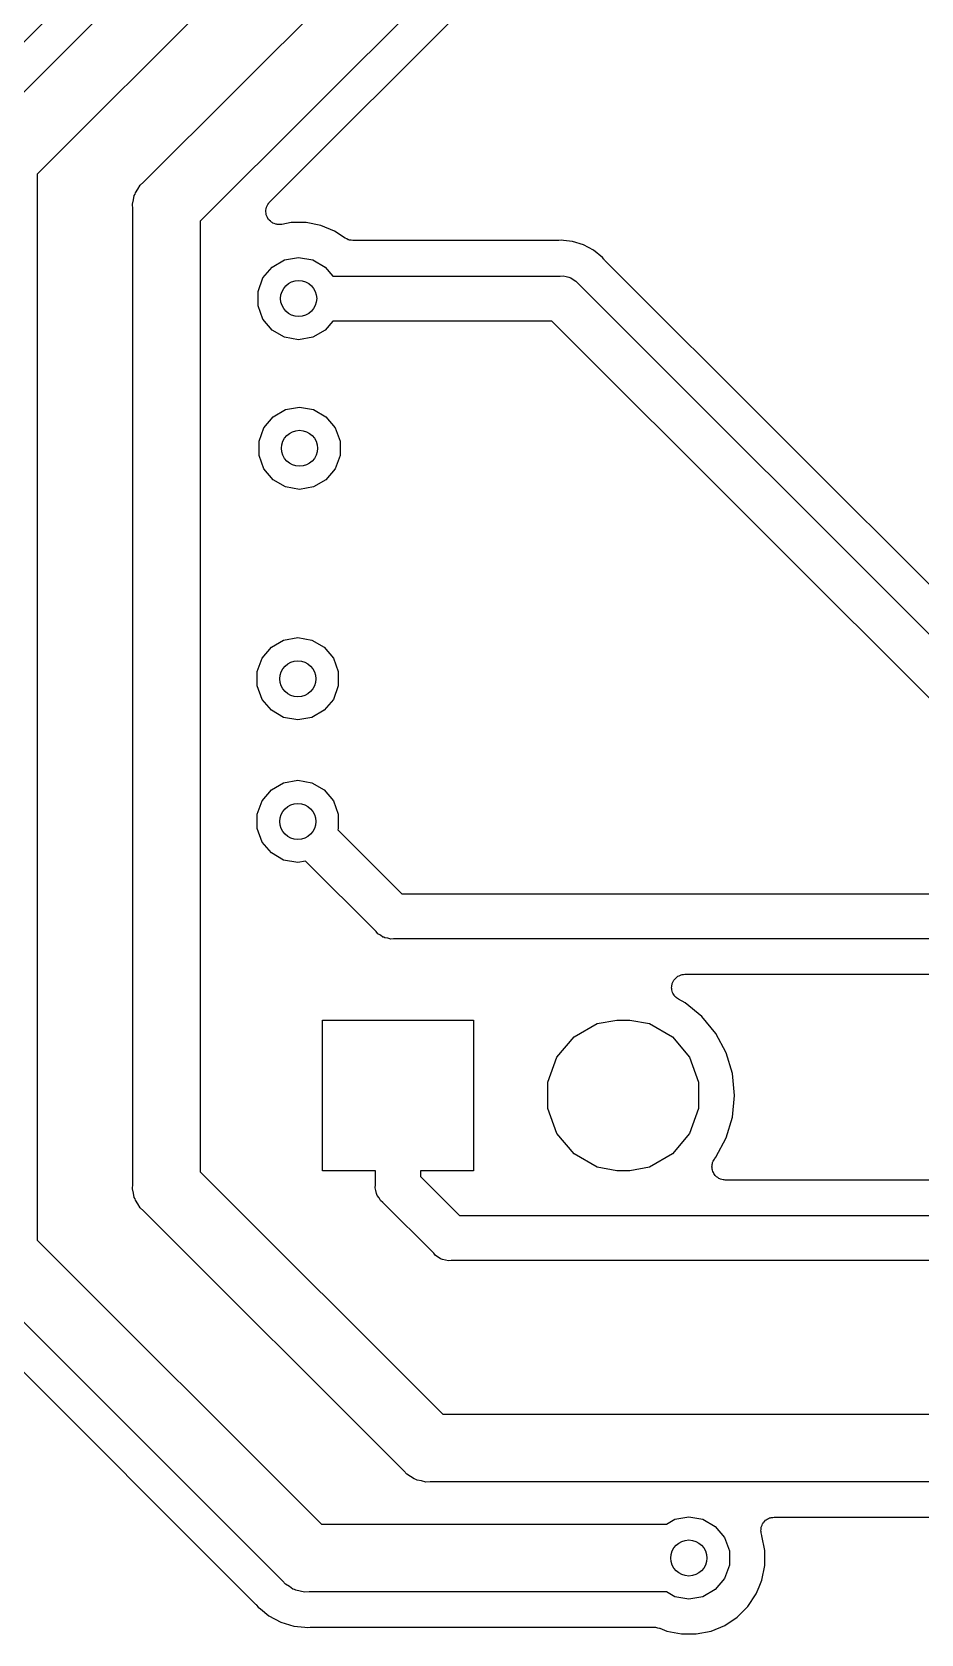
# Model space of a CAD drawing. Extents: x 91.4 to 190.2, y -113.9 to -59.9.
# Drawn here: x 111.69 to 121.72, y -100.42 to -82.34 of the extents above; entities that cross this region are included whole.
import ezdxf

# ---------------------------------------------------------------- set-up
doc = ezdxf.new("R2010")
doc.units = 0
doc.header["$MEASUREMENT"] = 0
doc.layers.add('BLACK', color=7, linetype='CONTINUOUS')

msp = doc.modelspace()

# ---------------------------------------------------------------- linework, layer by layer
at = {"layer": 'BLACK', "linetype": 'CONTINUOUS'}
for p, q in [((113.875, -80.1804), (110.85, -83.2054)), ((111.112, -83.5088), (114.319, -80.3022)), ((114.958, -80.7412), (111.751, -83.9478)), ((112.952, -84.0388), (116.359, -80.6322)), ((116.998, -81.0712), (113.591, -84.4778)), ((114.374, -84.2608), (117.26, -81.3746)), ((111.751, -83.9478), (111.751, -95.9722)), ((112.914, -84.0713), (112.952, -84.0388)), ((112.838, -84.2374), (112.846, -84.1877)), ((112.846, -84.1877), (112.855, -84.1729)), ((112.855, -84.1729), (112.859, -84.1565)), ((112.859, -84.1565), (112.888, -84.1151)), ((112.888, -84.1151), (112.914, -84.0713)), ((112.825, -84.2863), (112.838, -84.2374)), ((112.829, -84.3366), (112.825, -84.2863)), ((112.829, -95.3434), (112.829, -84.3366)), ((114.33, -84.3538), (114.335, -84.3364)), ((114.331, -84.362), (114.33, -84.3538)), ((114.33, -84.3702), (114.331, -84.362)), ((114.333, -84.3878), (114.33, -84.3702)), ((114.335, -84.4057), (114.333, -84.3878)), ((114.335, -84.3364), (114.338, -84.3187)), ((114.338, -84.3187), (114.342, -84.3114)), ((114.342, -84.3114), (114.344, -84.3035)), ((114.344, -84.3035), (114.354, -84.2888)), ((114.354, -84.2888), (114.363, -84.273)), ((114.363, -84.273), (114.369, -84.2676)), ((114.369, -84.2676), (114.374, -84.2608)), ((113.591, -84.4778), (113.591, -95.2022)), ((114.338, -84.4132), (114.335, -84.4057)), ((114.34, -84.4212), (114.338, -84.4132)), ((114.349, -84.4366), (114.34, -84.4212)), ((114.357, -84.4529), (114.349, -84.4366)), ((114.363, -84.4587), (114.357, -84.4529)), ((114.367, -84.4658), (114.363, -84.4587)), ((114.381, -84.477), (114.367, -84.4658)), ((114.394, -84.4898), (114.381, -84.477)), ((114.401, -84.4932), (114.394, -84.4898)), ((114.408, -84.4984), (114.401, -84.4932)), ((114.425, -84.5042), (114.408, -84.4984)), ((114.441, -84.5118), (114.425, -84.5042)), ((114.449, -84.5125), (114.441, -84.5118)), ((114.457, -84.5151), (114.449, -84.5125)), ((114.475, -84.5147), (114.457, -84.5151)), ((114.493, -84.5163), (114.475, -84.5147)), ((114.501, -84.5142), (114.493, -84.5163)), ((114.509, -84.514), (114.501, -84.5142)), ((114.616, -84.4928), (114.509, -84.514)), ((114.784, -84.4928), (114.616, -84.4928)), ((114.95, -84.5257), (114.784, -84.4928)), ((115.106, -84.5904), (114.95, -84.5257)), ((115.226, -84.6707), (115.106, -84.5904)), ((115.243, -84.678), (115.226, -84.6707)), ((115.258, -84.687), (115.243, -84.678)), ((115.266, -84.6884), (115.258, -84.687)), ((115.274, -84.6917), (115.266, -84.6884)), ((115.292, -84.6929), (115.274, -84.6917)), ((115.31, -84.696), (115.292, -84.6929)), ((117.621, -84.696), (115.31, -84.696)), ((117.628, -84.6947), (117.621, -84.696)), ((117.635, -84.6953), (117.628, -84.6947)), ((117.66, -84.6928), (117.635, -84.6953)), ((117.685, -84.6953), (117.66, -84.6928)), ((117.788, -84.7055), (117.685, -84.6953)), ((117.685, -84.6953), (117.685, -84.6953)), ((117.685, -84.6953), (117.685, -84.6953)), ((117.911, -84.7429), (117.788, -84.7055)), ((118.025, -84.8036), (117.911, -84.7429)), ((114.402, -84.9944), (114.541, -84.9137)), ((114.541, -84.9137), (114.7, -84.8857)), ((114.7, -84.8857), (114.859, -84.9137)), ((114.859, -84.9137), (114.998, -84.9944)), ((118.125, -84.8853), (118.025, -84.8036)), ((118.14, -84.9046), (118.125, -84.8853)), ((118.146, -84.9094), (118.14, -84.9046)), ((118.15, -84.9155), (118.146, -84.9094)), ((123.857, -90.6221), (118.15, -84.9155)), ((114.243, -85.2694), (114.298, -85.1179)), ((114.298, -85.1179), (114.402, -84.9944)), ((114.998, -84.9944), (115.084, -85.096)), ((115.084, -85.096), (117.649, -85.096)), ((117.649, -85.096), (117.682, -85.0931)), ((117.682, -85.0931), (117.715, -85.1018)), ((117.715, -85.1018), (117.748, -85.1076)), ((117.748, -85.1076), (117.758, -85.1133)), ((117.758, -85.1133), (117.769, -85.1162)), ((117.769, -85.1162), (117.797, -85.1356)), ((114.243, -85.4306), (114.243, -85.2694)), ((117.797, -85.1356), (117.826, -85.1524)), ((117.826, -85.1524), (117.847, -85.1782)), ((117.847, -85.1782), (123.735, -91.066)), ((114.298, -85.5821), (114.243, -85.4306)), ((114.402, -85.7056), (114.298, -85.5821)), ((115.084, -85.604), (114.998, -85.7056)), ((117.555, -85.604), (115.084, -85.604)), ((123.443, -91.4918), (117.555, -85.604)), ((114.541, -85.7863), (114.402, -85.7056)), ((114.7, -85.8143), (114.541, -85.7863)), ((114.859, -85.7863), (114.7, -85.8143)), ((114.998, -85.7056), (114.859, -85.7863)), ((114.308, -86.8079), (114.412, -86.6844)), ((114.412, -86.6844), (114.551, -86.6037)), ((114.551, -86.6037), (114.71, -86.5757)), ((114.71, -86.5757), (114.869, -86.6037)), ((114.869, -86.6037), (115.008, -86.6844)), ((115.008, -86.6844), (115.112, -86.8079)), ((114.253, -86.9594), (114.308, -86.8079)), ((115.112, -86.8079), (115.167, -86.9594)), ((114.253, -87.1206), (114.253, -86.9594)), ((115.167, -86.9594), (115.167, -87.1206)), ((114.308, -87.2721), (114.253, -87.1206)), ((114.412, -87.3956), (114.308, -87.2721)), ((115.112, -87.2721), (115.008, -87.3956)), ((115.167, -87.1206), (115.112, -87.2721)), ((114.551, -87.4763), (114.412, -87.3956)), ((114.71, -87.5043), (114.551, -87.4763)), ((114.869, -87.4763), (114.71, -87.5043)), ((115.008, -87.3956), (114.869, -87.4763)), ((114.392, -89.2844), (114.531, -89.2037)), ((114.531, -89.2037), (114.69, -89.1757)), ((114.69, -89.1757), (114.849, -89.2037)), ((114.849, -89.2037), (114.988, -89.2844)), ((114.233, -89.5594), (114.288, -89.4079)), ((114.288, -89.4079), (114.392, -89.2844)), ((114.988, -89.2844), (115.092, -89.4079)), ((115.092, -89.4079), (115.147, -89.5594)), ((114.233, -89.7206), (114.233, -89.5594)), ((115.147, -89.5594), (115.147, -89.7206)), ((114.288, -89.8721), (114.233, -89.7206)), ((115.147, -89.7206), (115.092, -89.8721)), ((114.392, -89.9956), (114.288, -89.8721)), ((114.531, -90.0763), (114.392, -89.9956)), ((114.988, -89.9956), (114.849, -90.0763)), ((115.092, -89.8721), (114.988, -89.9956)), ((114.69, -90.1043), (114.531, -90.0763)), ((114.849, -90.0763), (114.69, -90.1043)), ((114.288, -91.0179), (114.392, -90.8944)), ((114.392, -90.8944), (114.531, -90.8137)), ((114.531, -90.8137), (114.69, -90.7857)), ((114.69, -90.7857), (114.849, -90.8137)), ((114.849, -90.8137), (114.988, -90.8944)), ((114.988, -90.8944), (115.092, -91.0179)), ((114.233, -91.1694), (114.288, -91.0179)), ((115.092, -91.0179), (115.147, -91.1694)), ((114.233, -91.3306), (114.233, -91.1694)), ((115.147, -91.1694), (115.147, -91.3306)), ((114.288, -91.4821), (114.233, -91.3306)), ((115.147, -91.3306), (115.143, -91.3434)), ((115.143, -91.3434), (115.865, -92.066)), ((114.392, -91.6056), (114.288, -91.4821)), ((114.531, -91.6863), (114.392, -91.6056)), ((114.69, -91.7143), (114.531, -91.6863)), ((114.779, -91.6985), (114.69, -91.7143)), ((115.573, -92.4918), (114.779, -91.6985)), ((115.865, -92.066), (132.385, -92.066)), ((115.594, -92.5176), (115.573, -92.4918)), ((115.623, -92.5344), (115.594, -92.5176)), ((115.651, -92.5538), (115.623, -92.5344)), ((115.662, -92.5567), (115.651, -92.5538)), ((115.672, -92.5624), (115.662, -92.5567)), ((115.705, -92.5682), (115.672, -92.5624)), ((115.738, -92.5769), (115.705, -92.5682)), ((115.771, -92.574), (115.738, -92.5769)), ((132.479, -92.574), (115.771, -92.574)), ((118.911, -93.0879), (118.912, -93.0773)), ((118.912, -93.0773), (118.92, -93.0636)), ((118.92, -93.0636), (118.925, -93.049)), ((118.925, -93.049), (118.932, -93.0408)), ((118.932, -93.0408), (118.937, -93.0314)), ((118.937, -93.0314), (118.949, -93.021)), ((118.949, -93.021), (118.959, -93.0091)), ((118.959, -93.0091), (118.968, -93.0037)), ((118.968, -93.0037), (118.976, -92.9966)), ((118.976, -92.9966), (118.99, -92.9908)), ((118.99, -92.9908), (119.004, -92.983)), ((119.004, -92.983), (119.014, -92.9812)), ((119.014, -92.9812), (119.024, -92.9772)), ((119.024, -92.9772), (119.04, -92.9767)), ((119.04, -92.9767), (119.055, -92.974)), ((119.055, -92.974), (122.745, -92.974)), ((118.905, -93.1289), (118.907, -93.1135)), ((118.907, -93.1394), (118.905, -93.1289)), ((118.907, -93.098), (118.911, -93.0879)), ((118.907, -93.1135), (118.907, -93.098)), ((118.907, -93.15), (118.907, -93.1394)), ((118.913, -93.1647), (118.907, -93.15)), ((118.916, -93.1799), (118.913, -93.1647)), ((118.921, -93.189), (118.916, -93.1799)), ((118.925, -93.199), (118.921, -93.189)), ((118.935, -93.2109), (118.925, -93.199)), ((118.943, -93.2241), (118.935, -93.2109)), ((118.952, -93.2307), (118.943, -93.2241)), ((118.959, -93.2389), (118.952, -93.2307)), ((118.972, -93.2467), (118.959, -93.2389)), ((118.984, -93.2563), (118.972, -93.2467)), ((119.058, -93.2956), (118.984, -93.2563)), ((119.248, -93.4518), (119.058, -93.2956)), ((114.97, -95.19), (114.97, -93.49)), ((114.97, -93.49), (116.67, -93.49)), ((116.67, -93.49), (116.67, -95.19)), ((117.805, -93.6788), (118.065, -93.5289)), ((118.065, -93.5289), (118.286, -93.49)), ((118.286, -93.49), (118.434, -93.49)), ((118.434, -93.49), (118.655, -93.5289)), ((118.655, -93.5289), (118.915, -93.6788)), ((119.404, -93.6422), (119.248, -93.4518)), ((117.613, -93.9084), (117.805, -93.6788)), ((118.915, -93.6788), (119.107, -93.9084)), ((119.52, -93.8593), (119.404, -93.6422)), ((117.51, -94.1901), (117.613, -93.9084)), ((119.107, -93.9084), (119.21, -94.1901)), ((119.592, -94.095), (119.52, -93.8593)), ((119.616, -94.34), (119.592, -94.095)), ((117.51, -94.4899), (117.51, -94.1901)), ((119.21, -94.1901), (119.21, -94.4899)), ((119.592, -94.585), (119.616, -94.34)), ((117.613, -94.7716), (117.51, -94.4899)), ((119.21, -94.4899), (119.107, -94.7716)), ((119.52, -94.8207), (119.592, -94.585)), ((117.805, -95.0012), (117.613, -94.7716)), ((119.107, -94.7716), (118.915, -95.0012)), ((119.404, -95.0378), (119.52, -94.8207)), ((118.065, -95.1511), (117.805, -95.0012)), ((118.915, -95.0012), (118.655, -95.1511)), ((119.38, -95.071), (119.388, -95.0616)), ((119.388, -95.0616), (119.394, -95.0508)), ((119.394, -95.0508), (119.404, -95.0378)), ((113.591, -95.2022), (116.326, -97.9368)), ((115.566, -95.19), (114.97, -95.19)), ((115.566, -95.3489), (115.566, -95.19)), ((116.67, -95.19), (116.074, -95.19)), ((116.074, -95.19), (116.074, -95.2548)), ((118.286, -95.19), (118.065, -95.1511)), ((118.434, -95.19), (118.286, -95.19)), ((118.655, -95.1511), (118.434, -95.19)), ((119.36, -95.1476), (119.362, -95.1339)), ((119.362, -95.1597), (119.36, -95.1476)), ((119.362, -95.12), (119.366, -95.1084)), ((119.362, -95.1339), (119.362, -95.12)), ((119.362, -95.172), (119.362, -95.1597)), ((119.367, -95.1851), (119.362, -95.172)), ((119.366, -95.1084), (119.368, -95.0962)), ((119.369, -95.1988), (119.367, -95.1851)), ((119.368, -95.0962), (119.375, -95.0841)), ((119.376, -95.2094), (119.369, -95.1988)), ((119.375, -95.0841), (119.38, -95.071)), ((119.38, -95.221), (119.376, -95.2094)), ((119.389, -95.2317), (119.38, -95.221)), ((119.396, -95.2437), (119.389, -95.2317)), ((119.405, -95.2515), (119.396, -95.2437)), ((112.825, -95.3937), (112.829, -95.3434)), ((112.838, -95.4425), (112.825, -95.3937)), ((115.563, -95.3825), (115.566, -95.3489)), ((115.572, -95.415), (115.563, -95.3825)), ((115.578, -95.4482), (115.572, -95.415)), ((116.074, -95.2548), (116.515, -95.696)), ((119.413, -95.2609), (119.405, -95.2515)), ((119.425, -95.2679), (119.413, -95.2609)), ((119.436, -95.2767), (119.425, -95.2679)), ((119.448, -95.2808), (119.436, -95.2767)), ((119.458, -95.287), (119.448, -95.2808)), ((119.472, -95.2894), (119.458, -95.287)), ((119.485, -95.294), (119.472, -95.2894)), ((119.498, -95.2939), (119.485, -95.294)), ((119.51, -95.296), (119.498, -95.2939)), ((122.29, -95.296), (119.51, -95.296)), ((112.846, -95.4923), (112.838, -95.4425)), ((112.855, -95.5071), (112.846, -95.4923)), ((112.859, -95.5235), (112.855, -95.5071)), ((112.888, -95.5649), (112.859, -95.5235)), ((112.914, -95.6087), (112.888, -95.5649)), ((112.952, -95.6412), (112.914, -95.6087)), ((115.583, -95.458), (115.578, -95.4482)), ((115.586, -95.469), (115.583, -95.458)), ((115.606, -95.4966), (115.586, -95.469)), ((115.622, -95.5258), (115.606, -95.4966)), ((115.648, -95.5474), (115.622, -95.5258)), ((116.223, -96.1218), (115.648, -95.5474)), ((115.887, -98.5755), (112.952, -95.6412)), ((116.515, -95.696), (136.395, -95.696)), ((111.751, -95.9722), (114.958, -99.179)), ((116.244, -96.1476), (116.223, -96.1218)), ((116.273, -96.1644), (116.244, -96.1476)), ((116.301, -96.1838), (116.273, -96.1644)), ((116.312, -96.1867), (116.301, -96.1838)), ((116.322, -96.1924), (116.312, -96.1867)), ((116.355, -96.1982), (116.322, -96.1924)), ((116.388, -96.2069), (116.355, -96.1982)), ((116.421, -96.204), (116.388, -96.2069)), ((136.489, -96.204), (116.421, -96.204)), ((114.519, -99.8176), (111.112, -96.4112)), ((110.85, -96.7146), (114.215, -100.08)), ((116.326, -97.9368), (124.476, -97.9368)), ((115.919, -98.6142), (115.887, -98.5755)), ((115.963, -98.6394), (115.919, -98.6142)), ((116.004, -98.6684), (115.963, -98.6394)), ((116.021, -98.6728), (116.004, -98.6684)), ((116.035, -98.6813), (116.021, -98.6728)), ((116.085, -98.6901), (116.035, -98.6813)), ((116.134, -98.7032), (116.085, -98.6901)), ((116.184, -98.6988), (116.134, -98.7032)), ((124.335, -98.6988), (116.184, -98.6988)), ((114.958, -99.179), (118.846, -99.179)), ((118.846, -99.179), (118.941, -99.1237)), ((118.941, -99.1237), (119.1, -99.0957)), ((119.1, -99.0957), (119.259, -99.1237)), ((119.259, -99.1237), (119.398, -99.2044)), ((119.398, -99.2044), (119.502, -99.3279)), ((119.914, -99.2228), (119.917, -99.2135)), ((119.914, -99.2391), (119.914, -99.2228)), ((119.917, -99.2135), (119.918, -99.2037)), ((119.918, -99.2037), (119.926, -99.1892)), ((119.926, -99.1892), (119.931, -99.1738)), ((119.931, -99.1738), (119.938, -99.1662)), ((119.938, -99.1662), (119.942, -99.1575)), ((119.942, -99.1575), (119.954, -99.1464)), ((119.954, -99.1464), (119.965, -99.1339)), ((119.965, -99.1339), (119.973, -99.129)), ((119.973, -99.129), (119.981, -99.1223)), ((119.981, -99.1223), (119.996, -99.116)), ((119.996, -99.116), (120.01, -99.1078)), ((120.01, -99.1078), (120.02, -99.1061)), ((120.02, -99.1061), (120.029, -99.1024)), ((120.029, -99.1024), (120.045, -99.1016)), ((120.045, -99.1016), (120.061, -99.0988)), ((120.061, -99.0988), (124.056, -99.0988)), ((119.502, -99.3279), (119.557, -99.4794)), ((119.911, -99.2553), (119.914, -99.2391)), ((119.914, -99.265), (119.911, -99.2553)), ((119.914, -99.2748), (119.914, -99.265)), ((119.919, -99.2902), (119.914, -99.2748)), ((119.923, -99.3062), (119.919, -99.2902)), ((119.924, -99.31), (119.923, -99.3062)), ((119.957, -99.4756), (119.924, -99.31)), ((119.557, -99.4794), (119.557, -99.6406)), ((119.957, -99.6444), (119.957, -99.4756)), ((119.557, -99.6406), (119.502, -99.7921)), ((119.924, -99.81), (119.957, -99.6444)), ((114.551, -99.8564), (114.519, -99.8176)), ((114.595, -99.8816), (114.551, -99.8564)), ((114.636, -99.9106), (114.595, -99.8816)), ((114.653, -99.915), (114.636, -99.9106)), ((114.668, -99.9235), (114.653, -99.915)), ((114.717, -99.9323), (114.668, -99.9235)), ((114.766, -99.9454), (114.717, -99.9323)), ((114.817, -99.941), (114.766, -99.9454)), ((118.846, -99.941), (114.817, -99.941)), ((118.941, -99.9963), (118.846, -99.941)), ((119.398, -99.9156), (119.259, -99.9963)), ((119.502, -99.7921), (119.398, -99.9156)), ((119.86, -99.966), (119.894, -99.8834)), ((119.894, -99.8834), (119.924, -99.81)), ((119.894, -99.8834), (119.894, -99.8834)), ((114.215, -100.08), (114.22, -100.086)), ((114.22, -100.086), (114.225, -100.091)), ((114.225, -100.091), (114.245, -100.115)), ((114.245, -100.115), (114.269, -100.135)), ((119.1, -100.024), (118.941, -99.9963)), ((119.259, -99.9963), (119.1, -100.024)), ((119.646, -100.226), (119.766, -100.106)), ((119.766, -100.106), (119.86, -99.966)), ((114.269, -100.135), (114.269, -100.135)), ((114.269, -100.135), (114.364, -100.213)), ((114.364, -100.213), (114.5, -100.285)), ((114.5, -100.285), (114.647, -100.33)), ((119.506, -100.32), (119.646, -100.226)), ((114.647, -100.33), (114.769, -100.342)), ((114.769, -100.342), (114.769, -100.342)), ((114.769, -100.342), (114.8, -100.345)), ((114.8, -100.345), (114.831, -100.342)), ((114.831, -100.342), (114.838, -100.342)), ((114.838, -100.342), (114.846, -100.341)), ((114.846, -100.341), (118.716, -100.341)), ((118.716, -100.341), (118.719, -100.342)), ((118.719, -100.342), (118.722, -100.341)), ((118.722, -100.341), (118.745, -100.346)), ((118.745, -100.346), (118.767, -100.35)), ((118.767, -100.35), (118.77, -100.352)), ((118.77, -100.352), (118.773, -100.352)), ((118.773, -100.352), (118.85, -100.384)), ((118.85, -100.384), (119.016, -100.417)), ((119.016, -100.417), (119.184, -100.417)), ((119.184, -100.417), (119.35, -100.384)), ((119.35, -100.384), (119.506, -100.32))]:
    msp.add_line(p, q, dxfattribs=at)
at = {"layer": 'BLACK'}
for centre in [(114.7, -85.35), (114.71, -87.04), (114.69, -89.64), (114.69, -91.25), (119.1, -99.56)]:
    msp.add_circle(centre, 0.2032, dxfattribs=at)

doc.saveas('drawing.dxf')
